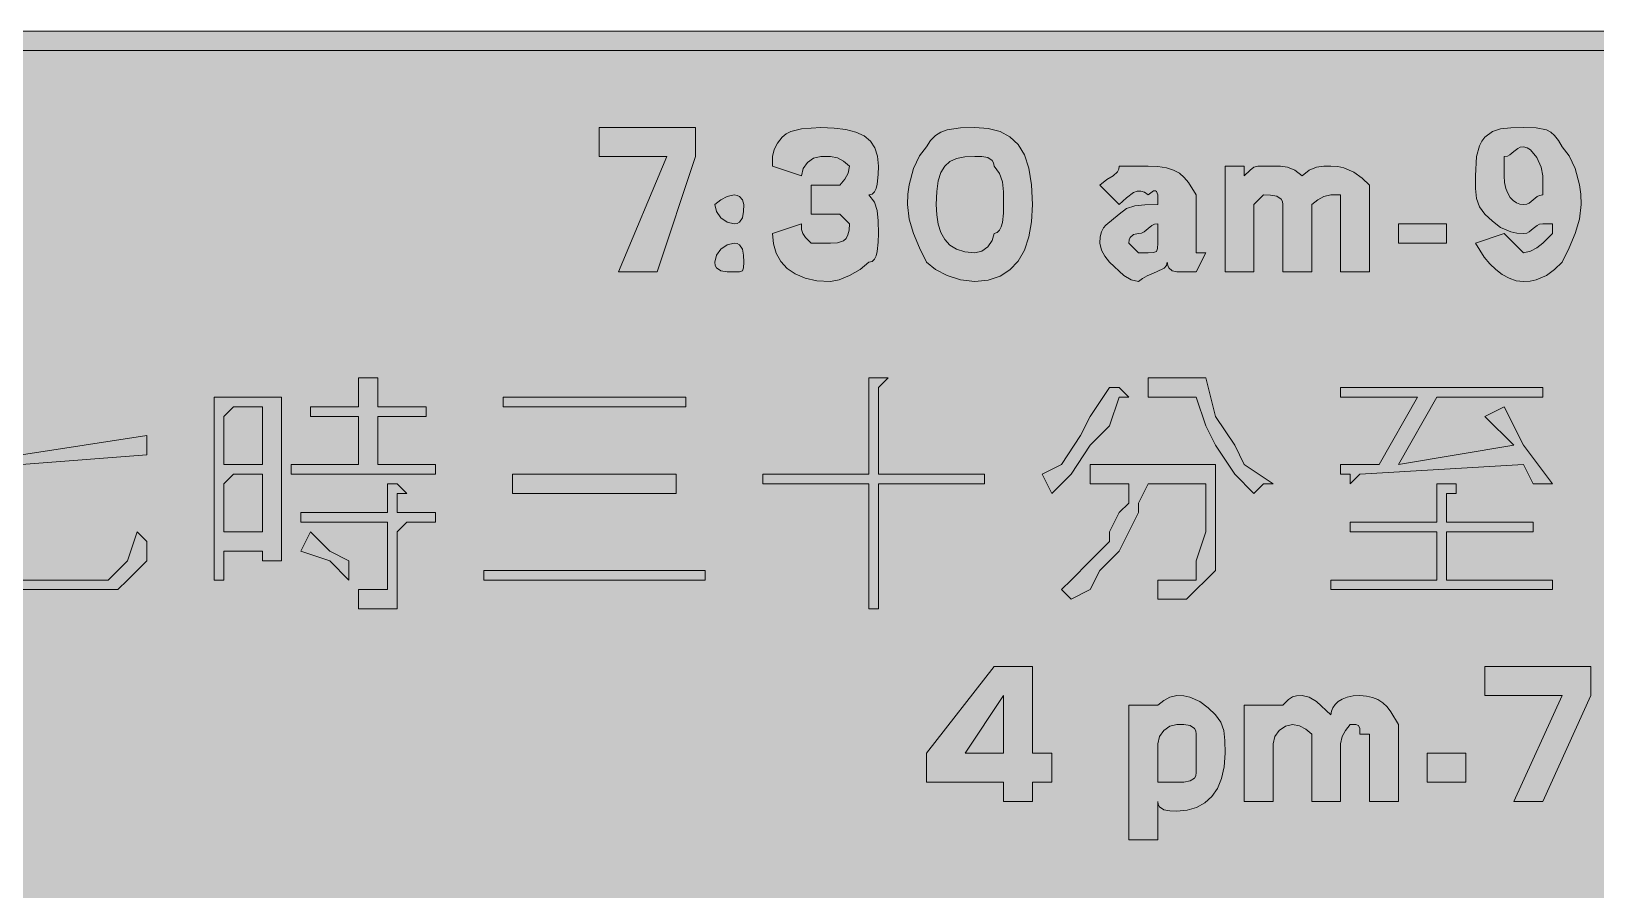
# Model space of a CAD drawing. Header units: metres. Extents: x 9 to 558, y 26 to 245.
# Drawn here: x 108.8 to 303.8, y 138.3 to 245.3 of the extents above; entities that cross this region are included whole.
import ezdxf

# ---------------------------------------------------------------- set-up
doc = ezdxf.new("R2010")
doc.units = ezdxf.units.M
doc.layers.add('FILL_BLACK_000000', color=7, linetype='Continuous', true_color=0x000000)
doc.layers.add('FILL_WHITE_FFFFFF', color=7, linetype='Continuous', true_color=0xffffff)

msp = doc.modelspace()

# ---------------------------------------------------------------- hatches: boundary and pattern name
at = {"layer": 'FILL_BLACK_000000', "true_color": 0x000000}
h = msp.add_hatch(color=7, dxfattribs=at)
h.dxf.hatch_style = 1
h.paths.add_polyline_path([(9.21, 241.68), (9.9, 242.39), (10.26, 242.88), (10.39, 243.37), (10.41, 244.08), (11.29, 244.27), (12.06, 244.68), (12.81, 245.28), (15.21, 245.28), (551.61, 245.28), (554.01, 245.28), (554.41, 245.23), (554.72, 245.09), (555.21, 244.68), (555.7, 244.27), (556.01, 244.13), (556.41, 244.08), (556.46, 243.68), (556.6, 243.37), (557.01, 242.88), (557.42, 242.39), (557.56, 242.08), (557.61, 241.68), (557.61, 239.28), (557.61, 32.88), (557.61, 30.48), (557.56, 30.08), (557.42, 29.77), (557.01, 29.28), (556.6, 28.79), (556.46, 28.48), (556.41, 28.08), (555.7, 27.39), (555.21, 27.03), (554.72, 26.9), (554.01, 26.88), (552.81, 26.88), (552.76, 26.48), (552.62, 26.19), (552.21, 25.83), (551.61, 25.68), (15.21, 25.68), (14.46, 26.28), (13.69, 26.69), (12.81, 26.88), (12.06, 27.03), (11.29, 27.39), (10.41, 28.08), (10.39, 28.79), (10.26, 29.28), (9.9, 29.77), (9.21, 30.48), (9.21, 32.88), (9.21, 239.28), (9.21, 241.68)])
h.paths.add_polyline_path([(11.8, 32.19), (12.21, 31.83), (12.81, 31.68), (12.81, 30.48), (12.86, 30.08), (13, 29.79), (13.41, 29.43), (14.01, 29.28), (15.21, 29.28), (551.61, 29.28), (552.81, 29.28), (553.5, 29.3), (553.86, 29.43), (553.99, 29.79), (554.01, 30.48), (554.61, 30.63), (555.02, 30.99), (555.16, 31.28), (555.21, 31.68), (555.21, 32.88), (555.21, 239.28), (555.21, 240.48), (555.16, 240.88), (555.02, 241.17), (554.61, 241.53), (554.01, 241.68), (553.86, 242.28), (553.5, 242.69), (553.21, 242.83), (552.81, 242.88), (551.61, 242.88), (15.21, 242.88), (14.5, 242.86), (14.01, 242.73), (13.52, 242.37), (12.81, 241.68), (12.21, 240.93), (11.8, 240.16), (11.61, 239.28), (11.61, 32.88), (11.66, 32.48), (11.8, 32.19)], flags=16)
h = msp.add_hatch(color=7, dxfattribs=at)
h.dxf.hatch_style = 1
h.paths.add_polyline_path([(179.61, 229.68), (179.61, 233.28), (191.61, 233.28), (191.61, 229.68), (186.81, 215.28), (182.01, 215.28), (188.01, 229.68), (179.61, 229.68)])
h = msp.add_hatch(color=7, dxfattribs=at)
h.dxf.hatch_style = 1
h.paths.add_polyline_path([(213.9, 223.96), (214.26, 222.93), (214.39, 221.67), (214.41, 220.08), (214.39, 219.01), (214.26, 217.83), (214.12, 217.3), (213.9, 216.87), (213.61, 216.59), (213.21, 216.48), (212.12, 215.6), (210.81, 214.83), (209.5, 214.29), (208.41, 214.08), (206.72, 214.19), (205.26, 214.51), (204.02, 215.03), (203.01, 215.73), (202.22, 216.6), (201.66, 217.62), (201.32, 218.79), (201.21, 220.08), (204.81, 221.28), (204.83, 220.57), (204.96, 220.08), (205.32, 219.59), (206.01, 218.88), (208.41, 218.88), (209.29, 218.92), (210.06, 219.18), (210.37, 219.47), (210.6, 219.89), (210.76, 220.49), (210.81, 221.28), (209.61, 222.48), (206.01, 222.48), (206.01, 226.08), (209.61, 226.08), (210.21, 226.83), (210.62, 227.6), (210.81, 228.48), (210.06, 229.08), (209.29, 229.49), (208.41, 229.68), (207.21, 229.68), (206.33, 229.47), (205.56, 228.93), (205.02, 228.16), (204.81, 227.28), (201.21, 228.48), (201.21, 229.68), (201.4, 230.56), (201.81, 231.33), (202.41, 232.08), (202.91, 232.48), (203.5, 232.77), (204.81, 233.13), (207.21, 233.28), (208.9, 233.22), (210.36, 233.04), (211.6, 232.71), (212.61, 232.23), (213.4, 231.58), (213.96, 230.75), (214.3, 229.72), (214.41, 228.48), (214.39, 227.41), (214.26, 226.23), (214.12, 225.7), (213.9, 225.27), (213.61, 224.99), (213.21, 224.88), (213.9, 223.96)])
h = msp.add_hatch(color=7, dxfattribs=at)
h.dxf.hatch_style = 1
h.paths.add_polyline_path([(233.16, 219.65), (232.6, 218.01), (231.81, 216.63), (230.8, 215.54), (229.56, 214.74), (228.1, 214.25), (226.41, 214.08), (224.63, 214.29), (222.96, 214.83), (221.52, 215.6), (220.41, 216.48), (219.53, 218.28), (218.76, 220.08), (218.22, 221.88), (218.01, 223.68), (218.06, 224.97), (218.22, 226.15), (218.76, 228.18), (219.53, 229.75), (220.41, 230.88), (220.91, 231.67), (221.52, 232.27), (222.2, 232.69), (222.96, 232.98), (224.63, 233.24), (226.41, 233.28), (228.1, 233.16), (229.56, 232.79), (230.8, 232.14), (231.81, 231.18), (232.6, 229.88), (233.16, 228.22), (233.5, 226.16), (233.61, 223.68), (233.5, 221.54), (233.16, 219.65)])
h.paths.add_polyline_path([(229.86, 226.53), (229.5, 227.56), (228.81, 228.48), (228.76, 228.88), (228.6, 229.17), (228.06, 229.53), (227.29, 229.66), (226.41, 229.68), (225.17, 229.62), (224.14, 229.42), (223.31, 229.05), (222.66, 228.48), (222.18, 227.69), (221.85, 226.64), (221.67, 225.32), (221.61, 223.68), (221.67, 222.39), (221.85, 221.22), (222.18, 220.2), (222.66, 219.33), (223.31, 218.63), (224.14, 218.11), (225.17, 217.79), (226.41, 217.68), (227.29, 217.89), (228.06, 218.43), (228.6, 219.2), (228.81, 220.08), (229.21, 220.19), (229.5, 220.47), (229.72, 220.9), (229.86, 221.43), (229.99, 222.61), (230.01, 223.68), (229.99, 225.27), (229.86, 226.53)], flags=16)
h = msp.add_hatch(color=7, dxfattribs=at)
h.dxf.hatch_style = 1
h.paths.add_polyline_path([(289.32, 230.99), (289.61, 231.58), (290.01, 232.08), (290.93, 232.77), (291.96, 233.13), (293.22, 233.26), (294.81, 233.28), (296.4, 233.24), (297.66, 232.98), (298.2, 232.69), (298.69, 232.27), (299.16, 231.67), (299.61, 230.88), (300.49, 229.75), (301.26, 228.18), (301.8, 226.15), (301.96, 224.97), (302.01, 223.68), (301.8, 221.88), (301.26, 220.08), (300.49, 218.28), (299.61, 216.48), (298.69, 215.6), (297.66, 214.83), (296.4, 214.29), (295.66, 214.13), (294.81, 214.08), (293.91, 214.19), (293.03, 214.49), (292.17, 214.97), (291.36, 215.58), (290.6, 216.31), (289.92, 217.12), (288.81, 218.88), (292.41, 220.08), (293.61, 218.88), (294.81, 217.68), (295.69, 217.87), (296.46, 218.28), (297.21, 218.88), (298.41, 220.08), (298.41, 221.28), (297.21, 221.28), (296.81, 221.23), (296.5, 221.09), (296.01, 220.68), (295.52, 220.27), (295.21, 220.13), (294.81, 220.08), (293.96, 220.13), (293.22, 220.29), (291.96, 220.83), (290.93, 221.6), (290.01, 222.48), (289.32, 223.4), (288.96, 224.43), (288.83, 225.69), (288.81, 227.28), (288.96, 229.68), (289.32, 230.99)])
h.paths.add_polyline_path([(296.46, 229.53), (295.69, 230.49), (295.26, 230.77), (294.81, 230.88), (294.41, 230.83), (294.1, 230.69), (293.61, 230.28), (293.12, 229.87), (292.81, 229.73), (292.41, 229.68), (292.41, 227.28), (292.46, 226.44), (292.62, 225.7), (292.85, 225.09), (293.16, 224.58), (293.52, 224.19), (293.93, 223.9), (294.36, 223.74), (294.81, 223.68), (295.21, 223.73), (295.52, 223.87), (296.01, 224.28), (296.5, 224.69), (296.81, 224.83), (297.21, 224.88), (297.21, 227.28), (297, 228.35), (296.46, 229.53)], flags=16)
h = msp.add_hatch(color=7, dxfattribs=at)
h.dxf.hatch_style = 1
h.paths.add_polyline_path([(249.06, 225.33), (248.92, 225.41), (248.7, 225.39), (248.01, 224.88), (247.56, 225.22), (247.11, 225.37), (246.66, 225.34), (246.21, 225.18), (245.31, 224.54), (244.41, 223.68), (242.01, 226.08), (242.89, 226.79), (243.66, 227.28), (244.2, 227.77), (244.36, 228.08), (244.41, 228.48), (248.01, 228.48), (249.25, 228.42), (250.3, 228.25), (251.17, 227.97), (251.91, 227.58), (252.53, 227.07), (253.07, 226.45), (254.01, 224.88), (254.01, 218.88), (254.01, 217.68), (255.21, 217.68), (254.01, 215.28), (251.61, 215.28), (251.01, 215.43), (250.6, 215.79), (250.46, 216.08), (250.41, 216.48), (250.3, 216.08), (250.02, 215.77), (249.06, 215.28), (247.88, 214.79), (247.31, 214.48), (246.81, 214.08), (245.91, 214.29), (245.01, 214.83), (243.21, 216.48), (242.61, 217.23), (242.2, 218), (242.01, 218.88), (242.06, 219.67), (242.22, 220.29), (242.45, 220.76), (242.76, 221.13), (244.41, 222.48), (245.33, 223.17), (246.36, 223.53), (247.62, 223.66), (249.21, 223.68), (249.21, 224.88), (249.06, 225.33)])
h.paths.add_polyline_path([(248.01, 217.68), (248.7, 217.7), (249.06, 217.83), (249.19, 218.19), (249.21, 218.88), (249.21, 221.28), (248.81, 221.23), (248.5, 221.09), (248.01, 220.68), (247.52, 220.27), (247.21, 220.13), (246.81, 220.08), (246.21, 219.93), (245.8, 219.57), (245.66, 219.28), (245.61, 218.88), (246.81, 217.68), (248.01, 217.68)], flags=16)
h = msp.add_hatch(color=7, dxfattribs=at)
h.dxf.hatch_style = 1
h.paths.add_polyline_path([(257.61, 215.28), (257.61, 228.48), (260.01, 228.48), (260.01, 227.28), (260.72, 227.97), (261.21, 228.33), (261.7, 228.46), (262.41, 228.48), (263.61, 228.48), (264.51, 228.46), (265.41, 228.33), (266.31, 227.97), (267.21, 227.28), (268.11, 227.97), (269.01, 228.33), (269.91, 228.46), (270.81, 228.48), (271.66, 228.43), (272.4, 228.27), (273.66, 227.73), (274.69, 226.96), (275.61, 226.08), (275.61, 224.88), (275.61, 215.28), (272.01, 215.28), (272.01, 223.68), (272.01, 224.88), (270.81, 224.88), (269.93, 224.69), (269.16, 224.28), (268.41, 223.68), (268.41, 215.28), (264.81, 215.28), (264.81, 223.68), (264.76, 224.08), (264.6, 224.37), (264.06, 224.73), (263.29, 224.86), (262.41, 224.88), (261.21, 223.68), (261.21, 215.28), (257.61, 215.28)])
h = msp.add_hatch(color=7, dxfattribs=at)
h.dxf.hatch_style = 1
h.paths.add_polyline_path([(197.59, 222.8), (197.46, 222.03), (197.1, 221.49), (196.81, 221.33), (196.41, 221.28), (195.53, 221.49), (194.76, 222.03), (194.22, 222.8), (194.01, 223.68), (194.76, 224.28), (195.53, 224.69), (196.41, 224.88), (196.81, 224.83), (197.1, 224.69), (197.46, 224.28), (197.61, 223.68), (197.59, 222.8)])
h = msp.add_hatch(color=7, dxfattribs=at)
h.dxf.hatch_style = 1
h.paths.add_polyline_path([(279.21, 218.88), (279.21, 221.28), (285.21, 221.28), (285.21, 218.88), (279.21, 218.88)])
h = msp.add_hatch(color=7, dxfattribs=at)
h.dxf.hatch_style = 1
h.paths.add_polyline_path([(197.59, 215.79), (197.46, 215.43), (197.1, 215.3), (196.41, 215.28), (195.53, 215.3), (194.76, 215.43), (194.22, 215.79), (194.06, 216.08), (194.01, 216.48), (194.22, 217.36), (194.76, 218.13), (195.53, 218.67), (196.41, 218.88), (196.81, 218.83), (197.1, 218.67), (197.46, 218.13), (197.59, 217.36), (197.61, 216.48), (197.59, 215.79)])
h = msp.add_hatch(color=7, dxfattribs=at)
h.dxf.hatch_style = 1
h.paths.add_polyline_path([(105.21, 192.48), (105.21, 203.28), (106.41, 202.08), (107.61, 202.08), (107.61, 200.88), (107.61, 192.48), (123.21, 194.88), (123.21, 192.48), (107.61, 191.28), (107.61, 178.08), (107.61, 176.88), (110.01, 176.88), (118.41, 176.88), (119.61, 178.08), (120.81, 179.28), (122.01, 182.88), (123.21, 181.68), (123.21, 179.28), (122.01, 178.08), (120.81, 176.88), (119.61, 175.68), (117.21, 175.68), (107.61, 175.68), (106.41, 175.68), (105.21, 176.88), (105.21, 178.08), (105.21, 190.08), (95.61, 188.88), (95.61, 191.28), (105.21, 192.48)])
h = msp.add_hatch(color=7, dxfattribs=at)
h.dxf.hatch_style = 1
h.paths.add_polyline_path([(159.21, 190.08), (142.41, 190.08), (141.21, 190.08), (141.21, 191.28), (142.41, 191.28), (149.61, 191.28), (149.61, 196.08), (149.61, 197.28), (143.61, 197.28), (143.61, 198.48), (149.61, 198.48), (149.61, 202.08), (150.81, 202.08), (152.01, 202.08), (152.01, 200.88), (152.01, 198.48), (156.81, 198.48), (158.01, 198.48), (158.01, 197.28), (156.81, 197.28), (152.01, 197.28), (152.01, 196.08), (152.01, 191.28), (159.21, 191.28), (159.21, 190.08)])
h = msp.add_hatch(color=7, dxfattribs=at)
h.dxf.hatch_style = 1
h.paths.add_polyline_path([(214.41, 188.88), (214.41, 173.28), (213.21, 173.28), (213.21, 188.88), (200.01, 188.88), (200.01, 190.08), (213.21, 190.08), (213.21, 202.08), (214.41, 202.08), (215.61, 202.08), (214.41, 200.88), (214.41, 190.08), (227.61, 190.08), (227.61, 188.88), (214.41, 188.88)])
h = msp.add_hatch(color=7, dxfattribs=at)
h.dxf.hatch_style = 1
h.paths.add_polyline_path([(245.61, 199.68), (244.41, 199.68), (243.21, 196.08), (240.81, 193.68), (238.41, 190.08), (236.01, 187.68), (234.81, 190.08), (237.21, 191.28), (239.61, 194.88), (240.81, 197.28), (243.21, 200.88), (244.41, 200.88), (245.61, 199.68)])
h = msp.add_hatch(color=7, dxfattribs=at)
h.dxf.hatch_style = 1
h.paths.add_polyline_path([(248.01, 202.08), (255.21, 202.08), (256.41, 197.28), (258.81, 193.68), (260.01, 191.28), (263.61, 188.88), (262.41, 188.88), (261.21, 187.68), (258.81, 190.08), (256.41, 193.68), (255.21, 196.08), (254.01, 199.68), (248.01, 199.68), (248.01, 202.08)])
h = msp.add_hatch(color=7, dxfattribs=at)
h.dxf.hatch_style = 1
h.paths.add_polyline_path([(292.41, 198.48), (294.81, 193.68), (298.41, 188.88), (296.01, 188.88), (294.81, 191.28), (274.41, 190.08), (273.21, 188.88), (273.21, 190.08), (272.01, 190.08), (272.01, 191.28), (276.81, 191.28), (281.61, 199.68), (272.01, 199.68), (272.01, 200.88), (297.21, 200.88), (297.21, 199.68), (284.01, 199.68), (279.21, 191.28), (293.61, 193.68), (290.01, 197.28), (292.41, 198.48)])
h = msp.add_hatch(color=7, dxfattribs=at)
h.dxf.hatch_style = 1
h.paths.add_polyline_path([(140.01, 179.28), (138.81, 179.28), (137.61, 179.28), (137.61, 180.48), (134.01, 180.48), (132.81, 180.48), (132.81, 176.88), (131.61, 176.88), (131.61, 199.68), (140.01, 199.68), (140.01, 179.28)])
h.paths.add_polyline_path([(137.61, 182.88), (137.61, 188.88), (137.61, 190.08), (134.01, 190.08), (132.81, 188.88), (132.81, 182.88), (134.01, 182.88), (137.61, 182.88)], flags=16)
h.paths.add_polyline_path([(137.61, 198.48), (134.01, 198.48), (132.81, 197.28), (132.81, 191.28), (134.01, 191.28), (137.61, 191.28), (137.61, 197.28), (137.61, 198.48)], flags=16)
h = msp.add_hatch(color=7, dxfattribs=at)
h.dxf.hatch_style = 1
h.paths.add_polyline_path([(190.41, 199.68), (190.41, 198.48), (167.61, 198.48), (167.61, 199.68), (190.41, 199.68)])
h = msp.add_hatch(color=7, dxfattribs=at)
h.dxf.hatch_style = 1
h.paths.add_polyline_path([(238.41, 176.88), (240.81, 179.28), (242.01, 180.48), (243.21, 181.68), (243.21, 182.88), (244.41, 185.28), (245.61, 186.48), (245.61, 188.88), (240.81, 188.88), (240.81, 191.28), (256.41, 191.28), (256.41, 181.68), (256.41, 178.08), (255.21, 176.88), (254.01, 175.68), (252.81, 174.48), (250.41, 174.48), (249.21, 174.48), (249.21, 175.68), (249.21, 176.88), (251.61, 176.88), (252.81, 176.88), (254.01, 176.88), (254.01, 178.08), (254.01, 179.28), (255.21, 182.88), (255.21, 188.88), (248.01, 188.88), (246.81, 186.48), (246.81, 185.28), (245.61, 182.88), (244.41, 180.48), (243.21, 179.28), (242.01, 178.08), (240.81, 175.68), (238.41, 174.48), (237.21, 175.68), (238.41, 176.88)])
h = msp.add_hatch(color=7, dxfattribs=at)
h.dxf.hatch_style = 1
h.paths.add_polyline_path([(189.21, 190.08), (189.21, 187.68), (168.81, 187.68), (168.81, 190.08), (189.21, 190.08)])
h = msp.add_hatch(color=7, dxfattribs=at)
h.dxf.hatch_style = 1
h.paths.add_polyline_path([(154.41, 188.88), (155.61, 187.68), (154.41, 187.68), (154.41, 185.28), (155.61, 185.28), (158.01, 185.28), (159.21, 185.28), (159.21, 184.08), (158.01, 184.08), (155.61, 184.08), (154.41, 182.88), (154.41, 175.68), (154.41, 174.48), (154.41, 173.28), (153.21, 173.28), (150.81, 173.28), (149.61, 173.28), (149.61, 174.48), (149.61, 175.68), (152.01, 175.68), (153.21, 175.68), (153.21, 176.88), (153.21, 182.88), (153.21, 184.08), (142.41, 184.08), (142.41, 185.28), (153.21, 185.28), (153.21, 188.88), (154.41, 188.88)])
h = msp.add_hatch(color=7, dxfattribs=at)
h.dxf.hatch_style = 1
h.paths.add_polyline_path([(298.41, 176.88), (298.41, 175.68), (270.81, 175.68), (270.81, 176.88), (284.01, 176.88), (284.01, 182.88), (273.21, 182.88), (273.21, 184.08), (284.01, 184.08), (284.01, 188.88), (285.21, 188.88), (286.41, 188.88), (286.41, 187.68), (285.21, 187.68), (285.21, 184.08), (296.01, 184.08), (296.01, 182.88), (285.21, 182.88), (285.21, 176.88), (298.41, 176.88)])
h = msp.add_hatch(color=7, dxfattribs=at)
h.dxf.hatch_style = 1
h.paths.add_polyline_path([(146.01, 180.48), (148.41, 179.28), (148.41, 176.88), (146.01, 179.28), (142.41, 180.48), (143.61, 182.88), (146.01, 180.48)])
h = msp.add_hatch(color=7, dxfattribs=at)
h.dxf.hatch_style = 1
h.paths.add_polyline_path([(192.81, 178.08), (192.81, 176.88), (165.21, 176.88), (165.21, 178.08), (192.81, 178.08)])
h = msp.add_hatch(color=7, dxfattribs=at)
h.dxf.hatch_style = 1
h.paths.add_polyline_path([(220.41, 155.28), (228.81, 166.08), (233.61, 166.08), (233.61, 155.28), (236.01, 155.28), (236.01, 151.68), (233.61, 151.68), (233.61, 149.28), (230.01, 149.28), (230.01, 151.68), (220.41, 151.68), (220.41, 155.28)])
h.paths.add_polyline_path([(230.01, 155.28), (230.01, 162.48), (225.21, 155.28), (230.01, 155.28)], flags=16)
h = msp.add_hatch(color=7, dxfattribs=at)
h.dxf.hatch_style = 1
h.paths.add_polyline_path([(290.01, 162.48), (290.01, 166.08), (303.21, 166.08), (303.21, 162.48), (297.21, 149.28), (293.61, 149.28), (299.61, 162.48), (290.01, 162.48)])
h = msp.add_hatch(color=7, dxfattribs=at)
h.dxf.hatch_style = 1
h.paths.add_polyline_path([(249.21, 161.28), (249.96, 161.88), (250.73, 162.29), (251.61, 162.48), (252.46, 162.43), (253.2, 162.27), (254.46, 161.73), (255.49, 160.96), (256.41, 160.08), (257.1, 159.16), (257.46, 158.13), (257.59, 156.87), (257.61, 155.28), (257.5, 153.59), (257.18, 152.13), (256.66, 150.89), (255.96, 149.88), (255.09, 149.09), (254.07, 148.53), (252.9, 148.19), (251.61, 148.08), (250.73, 148.1), (249.96, 148.23), (249.42, 148.59), (249.26, 148.88), (249.21, 149.28), (249.21, 144.48), (245.61, 144.48), (245.61, 161.28), (249.21, 161.28)])
h.paths.add_polyline_path([(253.26, 151.83), (253.8, 152.19), (253.96, 152.48), (254.01, 152.88), (254.01, 154.08), (254.01, 156.48), (254.01, 157.68), (253.96, 158.08), (253.8, 158.37), (253.26, 158.73), (252.49, 158.86), (251.61, 158.88), (250.73, 158.67), (249.96, 158.13), (249.42, 157.36), (249.21, 156.48), (249.21, 154.08), (249.21, 151.68), (251.61, 151.68), (252.49, 151.7), (253.26, 151.83)], flags=16)
h = msp.add_hatch(color=7, dxfattribs=at)
h.dxf.hatch_style = 1
h.paths.add_polyline_path([(260.01, 149.28), (260.01, 161.28), (263.61, 161.28), (264.81, 161.28), (265.52, 161.97), (266.01, 162.33), (266.5, 162.46), (267.21, 162.48), (268.11, 162.27), (269.01, 161.73), (270.81, 160.08), (270.87, 160.53), (271.03, 160.96), (271.32, 161.37), (271.71, 161.73), (272.22, 162.04), (272.83, 162.27), (273.57, 162.43), (274.41, 162.48), (275.26, 162.42), (276, 162.25), (276.67, 161.97), (277.26, 161.58), (277.8, 161.07), (278.29, 160.45), (279.21, 158.88), (279.21, 157.68), (279.21, 149.28), (275.61, 149.28), (275.61, 157.68), (274.41, 157.68), (274.39, 158.37), (274.26, 158.73), (273.9, 158.86), (273.21, 158.88), (272.61, 158.13), (272.2, 157.36), (272.01, 156.48), (272.01, 149.28), (268.41, 149.28), (268.41, 157.68), (267.66, 158.28), (266.89, 158.69), (266.01, 158.88), (265.13, 158.67), (264.36, 158.13), (263.82, 157.36), (263.61, 156.48), (263.61, 149.28), (260.01, 149.28)])
h = msp.add_hatch(color=7, dxfattribs=at)
h.dxf.hatch_style = 1
h.paths.add_polyline_path([(282.81, 151.68), (282.81, 155.28), (287.61, 155.28), (287.61, 151.68), (282.81, 151.68)])
at = {"layer": 'FILL_WHITE_FFFFFF', "true_color": 0xffffff}
h = msp.add_hatch(color=7, dxfattribs=at)
h.dxf.hatch_style = 1
h.paths.add_polyline_path([(14.01, 29.28), (13.41, 29.43), (13, 29.79), (12.86, 30.08), (12.81, 30.48), (12.81, 31.68), (12.21, 31.83), (11.8, 32.19), (11.66, 32.48), (11.61, 32.88), (11.61, 239.28), (11.66, 239.68), (11.8, 239.97), (12.21, 240.33), (12.81, 240.48), (12.81, 241.68), (14.01, 242.88), (15.21, 242.88), (551.61, 242.88), (552.81, 242.88), (553.21, 242.83), (553.5, 242.69), (553.86, 242.28), (554.01, 241.68), (554.61, 241.53), (555.02, 241.17), (555.16, 240.88), (555.21, 240.48), (555.21, 239.28), (555.21, 32.88), (555.21, 31.68), (555.16, 31.28), (555.02, 30.99), (554.61, 30.63), (554.01, 30.48), (553.99, 29.79), (553.86, 29.43), (553.5, 29.3), (552.81, 29.28), (551.61, 29.28), (15.21, 29.28), (14.01, 29.28)])

# ---------------------------------------------------------------- linework, layer by layer
at = {"layer": 'FILL_BLACK_000000', "lineweight": 0, "true_color": 0x000000}
for points in [[(551.61, 25.68), (15.21, 25.68), (14.46, 26.28), (13.69, 26.69), (12.81, 26.88), (12.06, 27.03), (11.29, 27.39), (10.41, 28.08), (10.39, 28.79), (10.26, 29.28), (9.9, 29.77), (9.21, 30.48), (9.21, 32.88), (9.21, 239.28), (9.21, 241.68), (9.9, 242.39), (10.26, 242.88), (10.39, 243.37), (10.41, 244.08), (11.29, 244.27), (12.06, 244.68), (12.81, 245.28), (15.21, 245.28), (551.61, 245.28)], [(551.61, 242.88), (15.21, 242.88), (14.5, 242.86), (14.01, 242.73), (13.52, 242.37), (12.81, 241.68), (12.21, 240.93), (11.8, 240.16), (11.61, 239.28), (11.61, 32.88), (11.66, 32.48), (11.8, 32.19), (12.21, 31.83), (12.81, 31.68), (12.81, 30.48), (12.86, 30.08), (13, 29.79), (13.41, 29.43), (14.01, 29.28), (15.21, 29.28), (551.61, 29.28)], [(107.61, 192.48), (123.21, 194.88), (123.21, 192.48), (107.61, 191.28)], [(107.61, 176.88), (110.01, 176.88), (118.41, 176.88), (119.61, 178.08), (120.81, 179.28), (122.01, 182.88), (123.21, 181.68), (123.21, 179.28), (122.01, 178.08), (120.81, 176.88), (119.61, 175.68), (117.21, 175.68), (107.61, 175.68)]]:
    msp.add_lwpolyline(points, dxfattribs=at)
for points in [[(179.61, 229.68), (179.61, 233.28), (191.61, 233.28), (191.61, 229.68), (186.81, 215.28), (182.01, 215.28), (188.01, 229.68)], [(213.9, 223.96), (214.26, 222.93), (214.39, 221.67), (214.41, 220.08), (214.39, 219.01), (214.26, 217.83), (214.12, 217.3), (213.9, 216.87), (213.61, 216.59), (213.21, 216.48), (212.12, 215.6), (210.81, 214.83), (209.5, 214.29), (208.41, 214.08), (206.72, 214.19), (205.26, 214.51), (204.02, 215.03), (203.01, 215.73), (202.22, 216.6), (201.66, 217.62), (201.32, 218.79), (201.21, 220.08), (204.81, 221.28), (204.83, 220.57), (204.96, 220.08), (205.32, 219.59), (206.01, 218.88), (208.41, 218.88), (209.29, 218.92), (210.06, 219.18), (210.37, 219.47), (210.6, 219.89), (210.76, 220.49), (210.81, 221.28), (209.61, 222.48), (206.01, 222.48), (206.01, 226.08), (209.61, 226.08), (210.21, 226.83), (210.62, 227.6), (210.81, 228.48), (210.06, 229.08), (209.29, 229.49), (208.41, 229.68), (207.21, 229.68), (206.33, 229.47), (205.56, 228.93), (205.02, 228.16), (204.81, 227.28), (201.21, 228.48), (201.21, 229.68), (201.4, 230.56), (201.81, 231.33), (202.41, 232.08), (202.91, 232.48), (203.5, 232.77), (204.81, 233.13), (207.21, 233.28), (208.9, 233.22), (210.36, 233.04), (211.6, 232.71), (212.61, 232.23), (213.4, 231.58), (213.96, 230.75), (214.3, 229.72), (214.41, 228.48), (214.39, 227.41), (214.26, 226.23), (214.12, 225.7), (213.9, 225.27), (213.61, 224.99), (213.21, 224.88)], [(233.16, 219.65), (232.6, 218.01), (231.81, 216.63), (230.8, 215.54), (229.56, 214.74), (228.1, 214.25), (226.41, 214.08), (224.63, 214.29), (222.96, 214.83), (221.52, 215.6), (220.41, 216.48), (219.53, 218.28), (218.76, 220.08), (218.22, 221.88), (218.01, 223.68), (218.06, 224.97), (218.22, 226.15), (218.76, 228.18), (219.53, 229.75), (220.41, 230.88), (220.91, 231.67), (221.52, 232.27), (222.2, 232.69), (222.96, 232.98), (224.63, 233.24), (226.41, 233.28), (228.1, 233.16), (229.56, 232.79), (230.8, 232.14), (231.81, 231.18), (232.6, 229.88), (233.16, 228.22), (233.5, 226.16), (233.61, 223.68), (233.5, 221.54)], [(289.32, 230.99), (289.61, 231.58), (290.01, 232.08), (290.93, 232.77), (291.96, 233.13), (293.22, 233.26), (294.81, 233.28), (296.4, 233.24), (297.66, 232.98), (298.2, 232.69), (298.69, 232.27), (299.16, 231.67), (299.61, 230.88), (300.49, 229.75), (301.26, 228.18), (301.8, 226.15), (301.96, 224.97), (302.01, 223.68), (301.8, 221.88), (301.26, 220.08), (300.49, 218.28), (299.61, 216.48), (298.69, 215.6), (297.66, 214.83), (296.4, 214.29), (295.66, 214.13), (294.81, 214.08), (293.91, 214.19), (293.03, 214.49), (292.17, 214.97), (291.36, 215.58), (290.6, 216.31), (289.92, 217.12), (288.81, 218.88), (292.41, 220.08), (293.61, 218.88), (294.81, 217.68), (295.69, 217.87), (296.46, 218.28), (297.21, 218.88), (298.41, 220.08), (298.41, 221.28), (297.21, 221.28), (296.81, 221.23), (296.5, 221.09), (296.01, 220.68), (295.52, 220.27), (295.21, 220.13), (294.81, 220.08), (293.96, 220.13), (293.22, 220.29), (291.96, 220.83), (290.93, 221.6), (290.01, 222.48), (289.32, 223.4), (288.96, 224.43), (288.83, 225.69), (288.81, 227.28), (288.96, 229.68)], [(296.46, 229.53), (295.69, 230.49), (295.26, 230.77), (294.81, 230.88), (294.41, 230.83), (294.1, 230.69), (293.61, 230.28), (293.12, 229.87), (292.81, 229.73), (292.41, 229.68), (292.41, 227.28), (292.46, 226.44), (292.62, 225.7), (292.85, 225.09), (293.16, 224.58), (293.52, 224.19), (293.93, 223.9), (294.36, 223.74), (294.81, 223.68), (295.21, 223.73), (295.52, 223.87), (296.01, 224.28), (296.5, 224.69), (296.81, 224.83), (297.21, 224.88), (297.21, 227.28), (297, 228.35)], [(229.86, 226.53), (229.5, 227.56), (228.81, 228.48), (228.76, 228.88), (228.6, 229.17), (228.06, 229.53), (227.29, 229.66), (226.41, 229.68), (225.17, 229.62), (224.14, 229.42), (223.31, 229.05), (222.66, 228.48), (222.18, 227.69), (221.85, 226.64), (221.67, 225.32), (221.61, 223.68), (221.67, 222.39), (221.85, 221.22), (222.18, 220.2), (222.66, 219.33), (223.31, 218.63), (224.14, 218.11), (225.17, 217.79), (226.41, 217.68), (227.29, 217.89), (228.06, 218.43), (228.6, 219.2), (228.81, 220.08), (229.21, 220.19), (229.5, 220.47), (229.72, 220.9), (229.86, 221.43), (229.99, 222.61), (230.01, 223.68), (229.99, 225.27)], [(249.06, 225.33), (248.92, 225.41), (248.7, 225.39), (248.01, 224.88), (247.56, 225.22), (247.11, 225.37), (246.66, 225.34), (246.21, 225.18), (245.31, 224.54), (244.41, 223.68), (242.01, 226.08), (242.89, 226.79), (243.66, 227.28), (244.2, 227.77), (244.36, 228.08), (244.41, 228.48), (248.01, 228.48), (249.25, 228.42), (250.3, 228.25), (251.17, 227.97), (251.91, 227.58), (252.53, 227.07), (253.07, 226.45), (254.01, 224.88), (254.01, 218.88), (254.01, 217.68), (255.21, 217.68), (254.01, 215.28), (251.61, 215.28), (251.01, 215.43), (250.6, 215.79), (250.46, 216.08), (250.41, 216.48), (250.3, 216.08), (250.02, 215.77), (249.06, 215.28), (247.88, 214.79), (247.31, 214.48), (246.81, 214.08), (245.91, 214.29), (245.01, 214.83), (243.21, 216.48), (242.61, 217.23), (242.2, 218), (242.01, 218.88), (242.06, 219.67), (242.22, 220.29), (242.45, 220.76), (242.76, 221.13), (244.41, 222.48), (245.33, 223.17), (246.36, 223.53), (247.62, 223.66), (249.21, 223.68), (249.21, 224.88)], [(257.61, 215.28), (257.61, 228.48), (260.01, 228.48), (260.01, 227.28), (260.72, 227.97), (261.21, 228.33), (261.7, 228.46), (262.41, 228.48), (263.61, 228.48), (264.51, 228.46), (265.41, 228.33), (266.31, 227.97), (267.21, 227.28), (268.11, 227.97), (269.01, 228.33), (269.91, 228.46), (270.81, 228.48), (271.66, 228.43), (272.4, 228.27), (273.66, 227.73), (274.69, 226.96), (275.61, 226.08), (275.61, 224.88), (275.61, 215.28), (272.01, 215.28), (272.01, 223.68), (272.01, 224.88), (270.81, 224.88), (269.93, 224.69), (269.16, 224.28), (268.41, 223.68), (268.41, 215.28), (264.81, 215.28), (264.81, 223.68), (264.76, 224.08), (264.6, 224.37), (264.06, 224.73), (263.29, 224.86), (262.41, 224.88), (261.21, 223.68), (261.21, 215.28)], [(197.59, 222.8), (197.46, 222.03), (197.1, 221.49), (196.81, 221.33), (196.41, 221.28), (195.53, 221.49), (194.76, 222.03), (194.22, 222.8), (194.01, 223.68), (194.76, 224.28), (195.53, 224.69), (196.41, 224.88), (196.81, 224.83), (197.1, 224.69), (197.46, 224.28), (197.61, 223.68)], [(248.01, 217.68), (248.7, 217.7), (249.06, 217.83), (249.19, 218.19), (249.21, 218.88), (249.21, 221.28), (248.81, 221.23), (248.5, 221.09), (248.01, 220.68), (247.52, 220.27), (247.21, 220.13), (246.81, 220.08), (246.21, 219.93), (245.8, 219.57), (245.66, 219.28), (245.61, 218.88), (246.81, 217.68)], [(279.21, 218.88), (279.21, 221.28), (285.21, 221.28), (285.21, 218.88)], [(197.59, 215.79), (197.46, 215.43), (197.1, 215.3), (196.41, 215.28), (195.53, 215.3), (194.76, 215.43), (194.22, 215.79), (194.06, 216.08), (194.01, 216.48), (194.22, 217.36), (194.76, 218.13), (195.53, 218.67), (196.41, 218.88), (196.81, 218.83), (197.1, 218.67), (197.46, 218.13), (197.59, 217.36), (197.61, 216.48)], [(159.21, 190.08), (142.41, 190.08), (141.21, 190.08), (141.21, 191.28), (142.41, 191.28), (149.61, 191.28), (149.61, 196.08), (149.61, 197.28), (143.61, 197.28), (143.61, 198.48), (149.61, 198.48), (149.61, 202.08), (150.81, 202.08), (152.01, 202.08), (152.01, 200.88), (152.01, 198.48), (156.81, 198.48), (158.01, 198.48), (158.01, 197.28), (156.81, 197.28), (152.01, 197.28), (152.01, 196.08), (152.01, 191.28), (159.21, 191.28)], [(214.41, 188.88), (214.41, 173.28), (213.21, 173.28), (213.21, 188.88), (200.01, 188.88), (200.01, 190.08), (213.21, 190.08), (213.21, 202.08), (214.41, 202.08), (215.61, 202.08), (214.41, 200.88), (214.41, 190.08), (227.61, 190.08), (227.61, 188.88)], [(245.61, 199.68), (244.41, 199.68), (243.21, 196.08), (240.81, 193.68), (238.41, 190.08), (236.01, 187.68), (234.81, 190.08), (237.21, 191.28), (239.61, 194.88), (240.81, 197.28), (243.21, 200.88), (244.41, 200.88)], [(248.01, 202.08), (255.21, 202.08), (256.41, 197.28), (258.81, 193.68), (260.01, 191.28), (263.61, 188.88), (262.41, 188.88), (261.21, 187.68), (258.81, 190.08), (256.41, 193.68), (255.21, 196.08), (254.01, 199.68), (248.01, 199.68)], [(292.41, 198.48), (294.81, 193.68), (298.41, 188.88), (296.01, 188.88), (294.81, 191.28), (274.41, 190.08), (273.21, 188.88), (273.21, 190.08), (272.01, 190.08), (272.01, 191.28), (276.81, 191.28), (281.61, 199.68), (272.01, 199.68), (272.01, 200.88), (297.21, 200.88), (297.21, 199.68), (284.01, 199.68), (279.21, 191.28), (293.61, 193.68), (290.01, 197.28)], [(140.01, 179.28), (138.81, 179.28), (137.61, 179.28), (137.61, 180.48), (134.01, 180.48), (132.81, 180.48), (132.81, 176.88), (131.61, 176.88), (131.61, 199.68), (140.01, 199.68)], [(190.41, 199.68), (190.41, 198.48), (167.61, 198.48), (167.61, 199.68)], [(137.61, 198.48), (134.01, 198.48), (132.81, 197.28), (132.81, 191.28), (134.01, 191.28), (137.61, 191.28), (137.61, 197.28)], [(238.41, 176.88), (240.81, 179.28), (242.01, 180.48), (243.21, 181.68), (243.21, 182.88), (244.41, 185.28), (245.61, 186.48), (245.61, 188.88), (240.81, 188.88), (240.81, 191.28), (256.41, 191.28), (256.41, 181.68), (256.41, 178.08), (255.21, 176.88), (254.01, 175.68), (252.81, 174.48), (250.41, 174.48), (249.21, 174.48), (249.21, 175.68), (249.21, 176.88), (251.61, 176.88), (252.81, 176.88), (254.01, 176.88), (254.01, 178.08), (254.01, 179.28), (255.21, 182.88), (255.21, 188.88), (248.01, 188.88), (246.81, 186.48), (246.81, 185.28), (245.61, 182.88), (244.41, 180.48), (243.21, 179.28), (242.01, 178.08), (240.81, 175.68), (238.41, 174.48), (237.21, 175.68)], [(137.61, 182.88), (137.61, 188.88), (137.61, 190.08), (134.01, 190.08), (132.81, 188.88), (132.81, 182.88), (134.01, 182.88)], [(189.21, 190.08), (189.21, 187.68), (168.81, 187.68), (168.81, 190.08)], [(154.41, 188.88), (155.61, 187.68), (154.41, 187.68), (154.41, 185.28), (155.61, 185.28), (158.01, 185.28), (159.21, 185.28), (159.21, 184.08), (158.01, 184.08), (155.61, 184.08), (154.41, 182.88), (154.41, 175.68), (154.41, 174.48), (154.41, 173.28), (153.21, 173.28), (150.81, 173.28), (149.61, 173.28), (149.61, 174.48), (149.61, 175.68), (152.01, 175.68), (153.21, 175.68), (153.21, 176.88), (153.21, 182.88), (153.21, 184.08), (142.41, 184.08), (142.41, 185.28), (153.21, 185.28), (153.21, 188.88)], [(298.41, 176.88), (298.41, 175.68), (270.81, 175.68), (270.81, 176.88), (284.01, 176.88), (284.01, 182.88), (273.21, 182.88), (273.21, 184.08), (284.01, 184.08), (284.01, 188.88), (285.21, 188.88), (286.41, 188.88), (286.41, 187.68), (285.21, 187.68), (285.21, 184.08), (296.01, 184.08), (296.01, 182.88), (285.21, 182.88), (285.21, 176.88)], [(146.01, 180.48), (148.41, 179.28), (148.41, 176.88), (146.01, 179.28), (142.41, 180.48), (143.61, 182.88)], [(192.81, 178.08), (192.81, 176.88), (165.21, 176.88), (165.21, 178.08)], [(220.41, 155.28), (228.81, 166.08), (233.61, 166.08), (233.61, 155.28), (236.01, 155.28), (236.01, 151.68), (233.61, 151.68), (233.61, 149.28), (230.01, 149.28), (230.01, 151.68), (220.41, 151.68)], [(290.01, 162.48), (290.01, 166.08), (303.21, 166.08), (303.21, 162.48), (297.21, 149.28), (293.61, 149.28), (299.61, 162.48)], [(230.01, 155.28), (230.01, 162.48), (225.21, 155.28)], [(249.21, 161.28), (249.96, 161.88), (250.73, 162.29), (251.61, 162.48), (252.46, 162.43), (253.2, 162.27), (254.46, 161.73), (255.49, 160.96), (256.41, 160.08), (257.1, 159.16), (257.46, 158.13), (257.59, 156.87), (257.61, 155.28), (257.5, 153.59), (257.18, 152.13), (256.66, 150.89), (255.96, 149.88), (255.09, 149.09), (254.07, 148.53), (252.9, 148.19), (251.61, 148.08), (250.73, 148.1), (249.96, 148.23), (249.42, 148.59), (249.26, 148.88), (249.21, 149.28), (249.21, 144.48), (245.61, 144.48), (245.61, 161.28)], [(260.01, 149.28), (260.01, 161.28), (263.61, 161.28), (264.81, 161.28), (265.52, 161.97), (266.01, 162.33), (266.5, 162.46), (267.21, 162.48), (268.11, 162.27), (269.01, 161.73), (270.81, 160.08), (270.87, 160.53), (271.03, 160.96), (271.32, 161.37), (271.71, 161.73), (272.22, 162.04), (272.83, 162.27), (273.57, 162.43), (274.41, 162.48), (275.26, 162.42), (276, 162.25), (276.67, 161.97), (277.26, 161.58), (277.8, 161.07), (278.29, 160.45), (279.21, 158.88), (279.21, 157.68), (279.21, 149.28), (275.61, 149.28), (275.61, 157.68), (274.41, 157.68), (274.39, 158.37), (274.26, 158.73), (273.9, 158.86), (273.21, 158.88), (272.61, 158.13), (272.2, 157.36), (272.01, 156.48), (272.01, 149.28), (268.41, 149.28), (268.41, 157.68), (267.66, 158.28), (266.89, 158.69), (266.01, 158.88), (265.13, 158.67), (264.36, 158.13), (263.82, 157.36), (263.61, 156.48), (263.61, 149.28)], [(253.26, 151.83), (253.8, 152.19), (253.96, 152.48), (254.01, 152.88), (254.01, 154.08), (254.01, 156.48), (254.01, 157.68), (253.96, 158.08), (253.8, 158.37), (253.26, 158.73), (252.49, 158.86), (251.61, 158.88), (250.73, 158.67), (249.96, 158.13), (249.42, 157.36), (249.21, 156.48), (249.21, 154.08), (249.21, 151.68), (251.61, 151.68), (252.49, 151.7)], [(282.81, 151.68), (282.81, 155.28), (287.61, 155.28), (287.61, 151.68)]]:
    msp.add_lwpolyline(points, close=True, dxfattribs=at)
at = {"layer": 'FILL_WHITE_FFFFFF', "lineweight": 0, "true_color": 0xffffff}
msp.add_lwpolyline([(551.61, 29.28), (15.21, 29.28), (14.01, 29.28), (13.41, 29.43), (13, 29.79), (12.86, 30.08), (12.81, 30.48), (12.81, 31.68), (12.21, 31.83), (11.8, 32.19), (11.66, 32.48), (11.61, 32.88), (11.61, 239.28), (11.66, 239.68), (11.8, 239.97), (12.21, 240.33), (12.81, 240.48), (12.81, 241.68), (14.01, 242.88), (15.21, 242.88), (551.61, 242.88)], dxfattribs=at)

doc.saveas('drawing.dxf')
